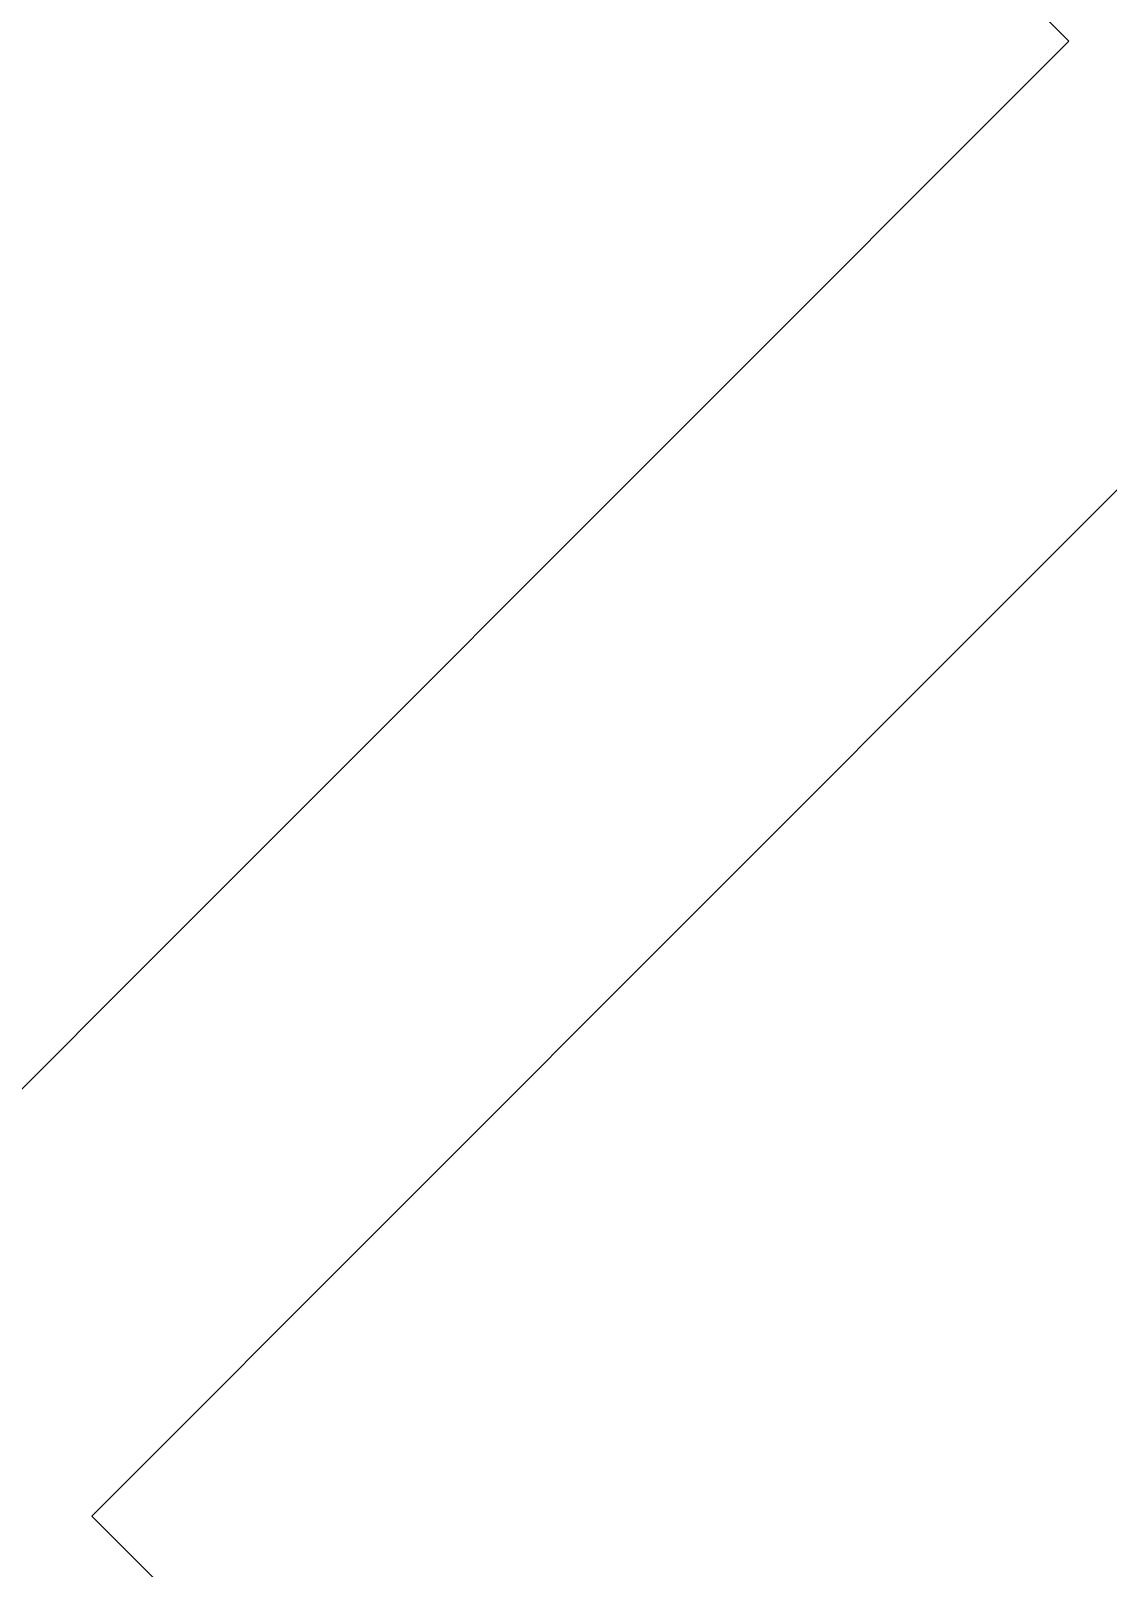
# Model space of a CAD drawing. Header units: inches. Extents: x 0 to 6, y -6 to 0.
# Drawn here: x 0.2128 to 0.4256, y -4.1791 to -3.8756 of the extents above; entities that cross this region are included whole.
import ezdxf

# ---------------------------------------------------------------- set-up
doc = ezdxf.new("R2010")
doc.units = ezdxf.units.IN
doc.header["$MEASUREMENT"] = 0
doc.layers.add('2-2 - Coasters Laser Cut', color=7, linetype='Continuous', lineweight=0)

msp = doc.modelspace()

# ---------------------------------------------------------------- linework, layer by layer
at = {"layer": '2-2 - Coasters Laser Cut'}
for points, knots in [([(0, 0), (0, 0), (0, -6), (0, -6), (0, -6), (6, -6), (6, -6), (6, -6), (6, 0), (6, 0), (6, 0), (0, 0), (0, 0)], [0, 0, 0, 0, 1, 1, 1, 2, 2, 2, 3, 3, 3, 4, 4, 4, 4]), ([(0.13889, -3.68611), (0.13889, -3.68611), (0.18264, -3.64236), (0.18264, -3.64236), (0.18264, -3.64236), (0.41778, -3.87764), (0.41778, -3.87764), (0.41778, -3.87764), (0.18264, -4.11278), (0.18264, -4.11278), (0.18264, -4.11278), (0.13889, -4.06903), (0.13889, -4.06903), (0.13889, -4.06903), (0.13889, -3.68611), (0.13889, -3.68611)], [0, 0, 0, 0, 1, 1, 1, 2, 2, 2, 3, 3, 3, 4, 4, 4, 5, 5, 5, 5]), ([(0.70889, -4.16875), (0.70889, -4.16875), (0.46681, -4.41069), (0.46681, -4.41069), (0.46681, -4.41069), (0.22486, -4.16875), (0.22486, -4.16875), (0.22486, -4.16875), (0.46681, -3.92667), (0.46681, -3.92667), (0.46681, -3.92667), (0.70889, -4.16875), (0.70889, -4.16875)], [0, 0, 0, 0, 1, 1, 1, 2, 2, 2, 3, 3, 3, 4, 4, 4, 4])]:
    msp.add_open_spline(points, degree=3, knots=knots, dxfattribs=at)

doc.saveas('drawing.dxf')
